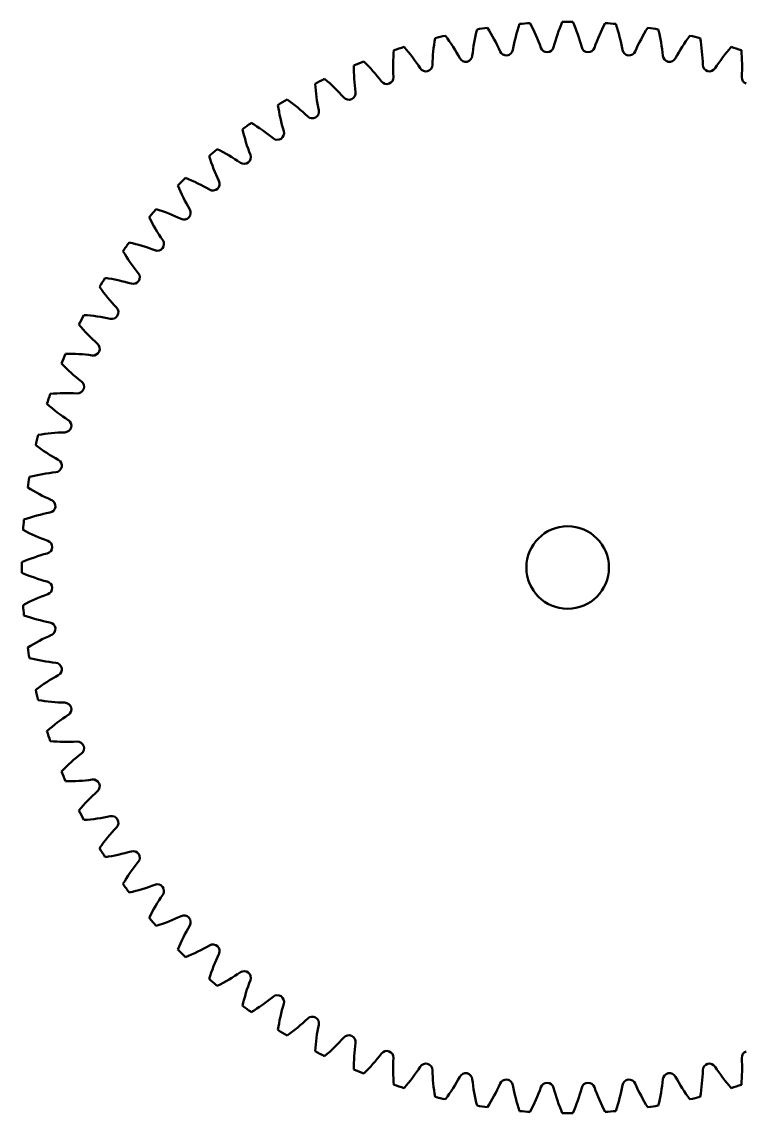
# Model space of a CAD drawing. Header units: millimetres. Extents: x 30 to 137, y 235 to 277.
# Drawn here: x 29.57 to 56.78, y 235.6 to 276.6 of the extents above; entities that cross this region are included whole.
import ezdxf

# ---------------------------------------------------------------- set-up
doc = ezdxf.new("R2010")
doc.units = ezdxf.units.MM
doc.header["$LTSCALE"] = 0.75
doc.layers.add('Visible', color=7, linetype='Continuous', lineweight=50)

msp = doc.modelspace()

# ---------------------------------------------------------------- linework, layer by layer
at = {"layer": 'Visible', "extrusion": (0, 0, -1)}
msp.add_circle((-50.073, 256.097), 1.55, dxfattribs=at)
at = {"layer": 'Visible'}
for centre, radius, start, end in [((50.073, 256.097), 20.5, 98.4418, 99.5582), ((41.273, 272.719), 6.848, 23.836, 32.2699), ((54.749, 274.314), 6.848, 161.2301, 169.664), ((50.073, 256.097), 20.5, 93.9418, 95.0582), ((42.604, 273.358), 6.848, 19.336, 27.7699), ((56.164, 273.891), 6.848, 156.7301, 165.164), ((50.073, 256.097), 20.5, 89.4418, 90.5582), ((43.981, 273.891), 6.848, 14.836, 23.2699), ((57.541, 273.358), 6.848, 152.2301, 160.664), ((50.073, 256.097), 20.5, 84.9418, 86.0582), ((45.396, 274.314), 6.848, 10.336, 18.7699), ((58.872, 272.719), 6.848, 147.7301, 156.164), ((50.073, 256.097), 20.5, 80.4418, 81.5582), ((51.842, 274.821), 6.848, 170.2301, 178.664), ((50.073, 256.097), 20.5, 102.9418, 104.0582), ((39.996, 271.978), 6.848, 28.336, 36.7699), ((53.305, 274.625), 6.848, 165.7301, 174.164), ((46.84, 274.625), 6.848, 5.836, 14.2699), ((60.149, 271.978), 6.848, 143.2301, 151.664), ((50.073, 256.097), 20.5, 75.9418, 77.0582), ((48.303, 274.821), 6.848, 1.336, 9.7699), ((50.367, 274.903), 6.848, 174.7301, 183.164), ((50.073, 256.097), 20.5, 107.4418, 108.5582), ((38.781, 271.138), 6.848, 32.836, 41.2699), ((47.766, 275.586), 0.25, 276.7488, 350.0171), ((49.302, 275.707), 0.25, 198.9829, 272.2512), ((49.302, 275.707), 0.25, 272.2488, 345.5171), ((50.843, 275.707), 0.25, 194.4829, 267.7512), ((50.843, 275.707), 0.25, 267.7488, 341.0171), ((52.379, 275.586), 0.25, 189.9829, 263.2512), ((61.364, 271.138), 6.848, 138.7301, 147.164), ((50.073, 256.097), 20.5, 71.4418, 72.5582), ((49.778, 274.903), 6.848, 356.836, 5.2699), ((50.073, 256.097), 20.5, 111.9418, 113.0582), ((37.636, 270.206), 6.848, 37.336, 45.7699), ((46.244, 275.345), 0.25, 207.9829, 281.2512), ((46.244, 275.345), 0.25, 281.2488, 354.5171), ((47.765, 275.586), 0.25, 203.4829, 276.7512), ((50.073, 256.097), 19.375, 96.7488, 96.7512), ((50.073, 256.097), 19.375, 92.2488, 92.2512), ((50.073, 256.097), 19.375, 87.7488, 87.7512), ((50.073, 256.097), 19.375, 83.2488, 83.2512), ((52.38, 275.586), 0.25, 263.2488, 336.5171), ((53.901, 275.345), 0.25, 185.4829, 258.7512), ((53.902, 275.345), 0.25, 258.7488, 332.0171), ((48.891, 274.868), 6.848, 179.2301, 187.664), ((44.745, 274.985), 0.25, 212.4829, 285.7512), ((50.073, 256.097), 19.375, 105.7488, 105.7512), ((44.746, 274.985), 0.25, 285.7488, 359.0171), ((50.073, 256.097), 19.375, 101.2488, 101.2512), ((50.073, 256.097), 19.375, 78.7488, 78.7512), ((55.399, 274.985), 0.25, 180.9829, 254.2512), ((50.073, 256.097), 19.375, 74.2488, 74.2512), ((55.4, 274.985), 0.25, 254.2488, 327.5171), ((50.073, 256.097), 20.5, 116.4418, 117.5582), ((36.567, 269.186), 6.848, 41.836, 50.2699), ((43.28, 274.509), 0.25, 216.9829, 290.2512), ((43.281, 274.509), 0.25, 290.2488, 3.5171), ((56.865, 274.509), 0.25, 176.4829, 249.7512), ((47.422, 274.717), 6.848, 183.7301, 192.164), ((41.857, 273.92), 0.25, 294.7488, 8.0171), ((50.073, 256.097), 19.375, 110.2488, 110.2512), ((50.073, 256.097), 20.5, 120.9418, 122.0582), ((45.969, 274.452), 6.848, 188.2301, 196.664), ((35.582, 268.086), 6.848, 46.336, 54.7699), ((41.856, 273.919), 0.25, 221.4829, 294.7512), ((50.073, 256.097), 19.375, 114.7488, 114.7512), ((40.484, 273.22), 0.25, 299.2488, 12.5171), ((50.073, 256.097), 20.5, 125.4418, 126.5582), ((34.686, 266.913), 6.848, 50.836, 59.2699), ((40.483, 273.22), 0.25, 225.9829, 299.2512), ((50.073, 256.097), 19.375, 119.2488, 119.2512), ((44.542, 274.073), 6.848, 192.7301, 201.164), ((39.17, 272.415), 0.25, 303.7488, 17.0171), ((39.169, 272.415), 0.25, 230.4829, 303.7512), ((50.073, 256.097), 19.375, 123.7488, 123.7512), ((50.073, 256.097), 20.5, 129.9418, 131.0582), ((43.148, 273.584), 6.848, 197.2301, 205.664), ((33.885, 265.672), 6.848, 55.336, 63.7699), ((37.923, 271.509), 0.25, 308.2488, 21.5171), ((37.923, 271.509), 0.25, 234.9829, 308.2512), ((50.073, 256.097), 19.375, 128.2488, 128.2512), ((50.073, 256.097), 20.5, 134.4418, 135.5582), ((33.183, 264.372), 6.848, 59.836, 68.2699), ((36.752, 270.509), 0.25, 312.7488, 26.0171), ((41.798, 272.987), 6.848, 201.7301, 210.164), ((36.751, 270.508), 0.25, 239.4829, 312.7512), ((50.073, 256.097), 19.375, 132.7488, 132.7512), ((50.073, 256.097), 20.5, 138.9418, 140.0582), ((32.586, 263.022), 6.848, 64.336, 72.7699), ((35.662, 269.419), 0.25, 317.2488, 30.5171), ((40.498, 272.285), 6.848, 206.2301, 214.664), ((35.661, 269.418), 0.25, 243.9829, 317.2512), ((50.073, 256.097), 19.375, 137.2488, 137.2512), ((50.073, 256.097), 20.5, 143.4418, 144.5582), ((32.097, 261.628), 6.848, 68.836, 77.2699), ((34.661, 268.247), 0.25, 321.7488, 35.0171), ((39.257, 271.484), 6.848, 210.7301, 219.164), ((34.661, 268.247), 0.25, 248.4829, 321.7512), ((50.073, 256.097), 19.375, 141.7488, 141.7512), ((50.073, 256.097), 20.5, 147.9418, 149.0582), ((31.718, 260.201), 6.848, 73.336, 81.7699), ((33.755, 267.001), 0.25, 326.2488, 39.5171), ((38.084, 270.588), 6.848, 215.2301, 223.664), ((33.755, 267), 0.25, 252.9829, 326.2512), ((50.073, 256.097), 19.375, 146.2488, 146.2512), ((32.95, 265.687), 0.25, 330.7488, 44.0171), ((50.073, 256.097), 20.5, 152.4418, 153.5582), ((31.453, 258.748), 6.848, 77.836, 86.2699), ((32.95, 265.686), 0.25, 257.4829, 330.7512), ((50.073, 256.097), 19.375, 150.7488, 150.7512), ((36.984, 269.603), 6.848, 219.7301, 228.164), ((32.251, 264.314), 0.25, 335.2488, 48.5171), ((50.073, 256.097), 20.5, 156.9418, 158.0582), ((31.302, 257.279), 6.848, 82.336, 90.7699), ((32.25, 264.313), 0.25, 261.9829, 335.2512), ((50.073, 256.097), 19.375, 155.2488, 155.2512), ((35.964, 268.534), 6.848, 224.2301, 232.664), ((31.661, 262.89), 0.25, 339.7488, 53.0171), ((50.073, 256.097), 20.5, 161.4418, 162.5582), ((31.267, 255.803), 6.848, 86.836, 95.2699), ((31.661, 262.89), 0.25, 266.4829, 339.7512), ((50.073, 256.097), 19.375, 159.7488, 159.7512), ((35.032, 267.389), 6.848, 228.7301, 237.164), ((31.185, 261.425), 0.25, 344.2488, 57.5171), ((31.349, 254.328), 6.848, 91.336, 99.7699), ((31.185, 261.424), 0.25, 270.9829, 344.2512), ((50.073, 256.097), 19.375, 164.2488, 164.2512), ((50.073, 256.097), 20.5, 165.9418, 167.0582), ((34.192, 266.174), 6.848, 233.2301, 241.664), ((30.825, 259.926), 0.25, 348.7488, 62.0171), ((31.545, 252.865), 6.848, 95.836, 104.2699), ((30.825, 259.926), 0.25, 275.4829, 348.7512), ((50.073, 256.097), 19.375, 168.7488, 168.7512), ((50.073, 256.097), 20.5, 170.4418, 171.5582), ((33.451, 264.897), 6.848, 237.7301, 246.164), ((30.584, 258.404), 0.25, 279.9829, 353.2512), ((30.584, 258.405), 0.25, 353.2488, 66.5171), ((50.073, 256.097), 19.375, 173.2488, 173.2512), ((50.073, 256.097), 20.5, 174.9418, 176.0582), ((31.856, 251.421), 6.848, 100.336, 108.7699), ((32.812, 263.566), 6.848, 242.2301, 250.664), ((30.463, 256.868), 0.25, 357.7488, 71.0171), ((30.463, 256.868), 0.25, 284.4829, 357.7512), ((50.073, 256.097), 19.375, 177.7488, 177.7512), ((50.073, 256.097), 20.5, 179.4418, 180.5582), ((32.279, 250.006), 6.848, 104.836, 113.2699), ((32.279, 262.189), 6.848, 246.7301, 255.164), ((30.463, 255.327), 0.25, 2.2488, 75.5171), ((32.812, 248.629), 6.848, 109.336, 117.7699), ((30.463, 255.327), 0.25, 288.9829, 2.2512), ((50.073, 256.097), 19.375, 182.2488, 182.2512), ((50.073, 256.097), 20.5, 183.9418, 185.0582), ((31.856, 260.774), 6.848, 251.2301, 259.664), ((30.584, 253.791), 0.25, 6.7488, 80.0171), ((30.584, 253.79), 0.25, 293.4829, 6.7512), ((50.073, 256.097), 19.375, 186.7488, 186.7512), ((33.451, 247.298), 6.848, 113.836, 122.2699), ((50.073, 256.097), 20.5, 188.4418, 189.5582), ((31.545, 259.33), 6.848, 255.7301, 264.164), ((30.825, 252.269), 0.25, 11.2488, 84.5171), ((30.825, 252.269), 0.25, 297.9829, 11.2512), ((50.073, 256.097), 19.375, 191.2488, 191.2512), ((34.192, 246.021), 6.848, 118.336, 126.7699), ((50.073, 256.097), 20.5, 192.9418, 194.0582), ((31.349, 257.867), 6.848, 260.2301, 268.664), ((31.185, 250.771), 0.25, 15.7488, 89.0171), ((35.032, 244.806), 6.848, 122.836, 131.2699), ((31.185, 250.77), 0.25, 302.4829, 15.7512), ((50.073, 256.097), 19.375, 195.7488, 195.7512), ((50.073, 256.097), 20.5, 197.4418, 198.5582), ((31.267, 256.392), 6.848, 264.7301, 273.164), ((31.661, 249.305), 0.25, 20.2488, 93.5171), ((31.661, 249.305), 0.25, 306.9829, 20.2512), ((50.073, 256.097), 19.375, 200.2488, 200.2512), ((35.964, 243.661), 6.848, 127.336, 135.7699), ((50.073, 256.097), 20.5, 201.9418, 203.0582), ((31.302, 254.916), 6.848, 269.2301, 277.664), ((32.25, 247.882), 0.25, 24.7488, 98.0171), ((36.984, 242.592), 6.848, 131.836, 140.2699), ((32.251, 247.881), 0.25, 311.4829, 24.7512), ((50.073, 256.097), 19.375, 204.7488, 204.7512), ((50.073, 256.097), 20.5, 206.4418, 207.5582), ((31.453, 253.447), 6.848, 273.7301, 282.164), ((32.95, 246.509), 0.25, 29.2488, 102.5171), ((32.95, 246.508), 0.25, 315.9829, 29.2512), ((50.073, 256.097), 19.375, 209.2488, 209.2512), ((38.084, 241.607), 6.848, 136.336, 144.7699), ((50.073, 256.097), 20.5, 210.9418, 212.0582), ((31.718, 251.994), 6.848, 278.2301, 286.664), ((33.755, 245.195), 0.25, 33.7488, 107.0171), ((33.755, 245.194), 0.25, 320.4829, 33.7512), ((50.073, 256.097), 19.375, 213.7488, 213.7512), ((39.257, 240.711), 6.848, 140.836, 149.2699), ((50.073, 256.097), 20.5, 215.4418, 216.5582), ((32.097, 250.567), 6.848, 282.7301, 291.164), ((34.661, 243.948), 0.25, 38.2488, 111.5171), ((50.073, 256.097), 19.375, 218.2488, 218.2512), ((34.661, 243.948), 0.25, 324.9829, 38.2512), ((40.498, 239.91), 6.848, 145.336, 153.7699), ((50.073, 256.097), 20.5, 219.9418, 221.0582), ((32.586, 249.173), 6.848, 287.2301, 295.664), ((35.661, 242.777), 0.25, 42.7488, 116.0171), ((50.073, 256.097), 19.375, 222.7488, 222.7512), ((35.662, 242.776), 0.25, 329.4829, 42.7512), ((41.798, 239.208), 6.848, 149.836, 158.2699), ((33.183, 247.823), 6.848, 291.7301, 300.164), ((36.751, 241.687), 0.25, 47.2488, 120.5171), ((50.073, 256.097), 20.5, 224.4418, 225.5582), ((43.148, 238.611), 6.848, 154.336, 162.7699), ((50.073, 256.097), 19.375, 227.2488, 227.2512), ((36.752, 241.686), 0.25, 333.9829, 47.2512), ((33.885, 246.523), 6.848, 296.2301, 304.664), ((37.923, 240.686), 0.25, 51.7488, 125.0171), ((50.073, 256.097), 19.375, 231.7488, 231.7512), ((37.923, 240.686), 0.25, 338.4829, 51.7512), ((50.073, 256.097), 20.5, 228.9418, 230.0582), ((44.542, 238.122), 6.848, 158.836, 167.2699), ((34.686, 245.282), 6.848, 300.7301, 309.164), ((39.169, 239.78), 0.25, 56.2488, 129.5171), ((50.073, 256.097), 19.375, 236.2488, 236.2512), ((39.17, 239.78), 0.25, 342.9829, 56.2512), ((50.073, 256.097), 20.5, 233.4418, 234.5582), ((45.969, 237.743), 6.848, 163.336, 171.7699), ((35.582, 244.109), 6.848, 305.2301, 313.664), ((40.483, 238.975), 0.25, 60.7488, 134.0171), ((50.073, 256.097), 19.375, 240.7488, 240.7512), ((40.484, 238.975), 0.25, 347.4829, 60.7512), ((50.073, 256.097), 20.5, 237.9418, 239.0582), ((47.422, 237.478), 6.848, 167.836, 176.2699), ((36.567, 243.009), 6.848, 309.7301, 318.164), ((41.856, 238.276), 0.25, 65.2488, 138.5171), ((50.073, 256.097), 19.375, 245.2488, 245.2512), ((41.857, 238.275), 0.25, 351.9829, 65.2512), ((48.891, 237.327), 6.848, 172.336, 180.7699), ((50.073, 256.097), 20.5, 242.4418, 243.5582), ((37.636, 241.989), 6.848, 314.2301, 322.664), ((43.28, 237.686), 0.25, 69.7488, 143.0171), ((50.073, 256.097), 19.375, 249.7488, 249.7512), ((43.281, 237.686), 0.25, 356.4829, 69.7512), ((56.865, 237.686), 0.25, 110.2488, 183.5171), ((50.367, 237.292), 6.848, 176.836, 185.2699), ((44.745, 237.21), 0.25, 74.2488, 147.5171), ((50.073, 256.097), 19.375, 254.2488, 254.2512), ((44.746, 237.21), 0.25, 0.9829, 74.2512), ((55.399, 237.21), 0.25, 105.7488, 179.0171), ((50.073, 256.097), 19.375, 285.7488, 285.7512), ((55.4, 237.21), 0.25, 32.4829, 105.7512), ((49.778, 237.292), 6.848, 354.7301, 3.164), ((50.073, 256.097), 20.5, 246.9418, 248.0582), ((38.781, 241.057), 6.848, 318.7301, 327.164), ((51.842, 237.374), 6.848, 181.336, 189.7699), ((46.244, 236.85), 0.25, 78.7488, 152.0171), ((50.073, 256.097), 19.375, 258.7488, 258.7512), ((46.244, 236.85), 0.25, 5.4829, 78.7512), ((53.901, 236.85), 0.25, 101.2488, 174.5171), ((50.073, 256.097), 19.375, 281.2488, 281.2512), ((53.902, 236.85), 0.25, 27.9829, 101.2512), ((48.303, 237.374), 6.848, 350.2301, 358.664), ((61.364, 241.057), 6.848, 212.836, 221.2699), ((50.073, 256.097), 20.5, 251.4418, 252.5582), ((39.996, 240.217), 6.848, 323.2301, 331.664), ((53.305, 237.57), 6.848, 185.836, 194.2699), ((41.273, 239.476), 6.848, 327.7301, 336.164), ((47.765, 236.609), 0.25, 83.2488, 156.5171), ((50.073, 256.097), 19.375, 263.2488, 263.2512), ((47.766, 236.609), 0.25, 9.9829, 83.2512), ((54.749, 237.881), 6.848, 190.336, 198.7699), ((49.302, 236.488), 0.25, 87.7488, 161.0171), ((50.073, 256.097), 19.375, 267.7488, 267.7512), ((49.302, 236.488), 0.25, 14.4829, 87.7512), ((50.843, 236.488), 0.25, 92.2488, 165.5171), ((50.073, 256.097), 19.375, 272.2488, 272.2512), ((50.843, 236.488), 0.25, 18.9829, 92.2512), ((45.396, 237.881), 6.848, 341.2301, 349.664), ((52.379, 236.609), 0.25, 96.7488, 170.0171), ((50.073, 256.097), 19.375, 276.7488, 276.7512), ((52.38, 236.609), 0.25, 23.4829, 96.7512), ((58.872, 239.476), 6.848, 203.836, 212.2699), ((46.84, 237.57), 6.848, 345.7301, 354.164), ((60.149, 240.217), 6.848, 208.336, 216.7699), ((50.073, 256.097), 20.5, 287.4418, 288.5582), ((50.073, 256.097), 20.5, 255.9418, 257.0582), ((42.604, 238.837), 6.848, 332.2301, 340.664), ((56.164, 238.304), 6.848, 194.836, 203.2699), ((43.981, 238.304), 6.848, 336.7301, 345.164), ((57.541, 238.837), 6.848, 199.336, 207.7699), ((50.073, 256.097), 20.5, 282.9418, 284.0582), ((50.073, 256.097), 20.5, 260.4418, 261.5582), ((50.073, 256.097), 20.5, 278.4418, 279.5582), ((50.073, 256.097), 20.5, 264.9418, 266.0582), ((50.073, 256.097), 20.5, 269.4418, 270.5582), ((50.073, 256.097), 20.5, 273.9418, 275.0582)]:
    msp.add_arc(centre, radius, start, end, dxfattribs=at)

doc.saveas('drawing.dxf')
